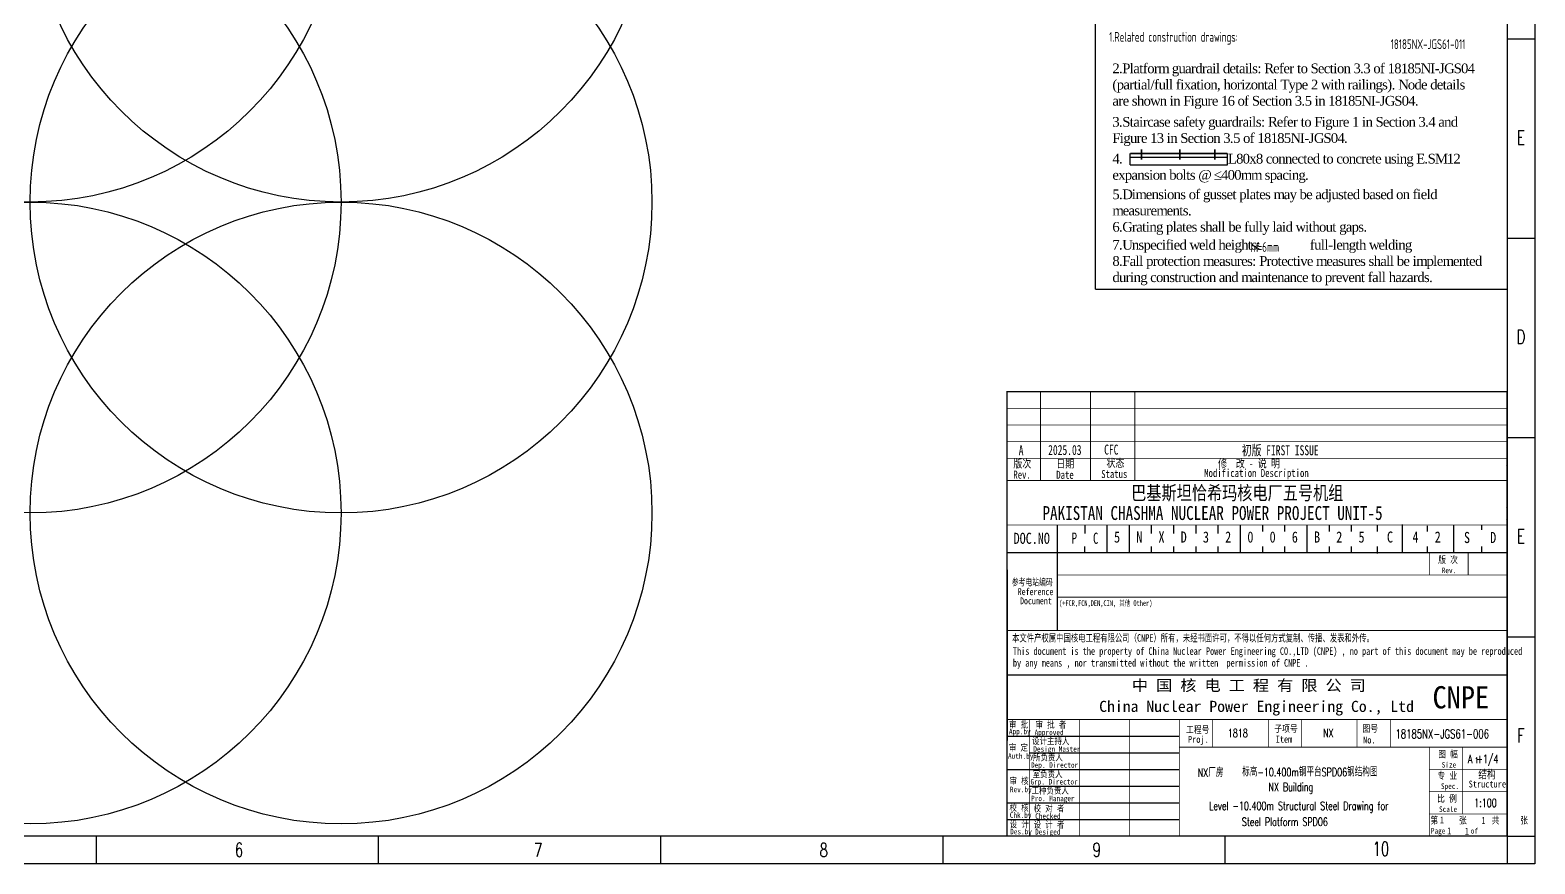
# Model space of a CAD drawing. Extents: x 8986 to 134227, y 7133 to 940687.
# Drawn here: x 66555 to 120728, y 407503 to 437519 of the extents above; entities that cross this region are included whole.
import ezdxf
from ezdxf.enums import TextEntityAlignment as Align

# ---------------------------------------------------------------- set-up
doc = ezdxf.new("R2010")
doc.units = 0
doc.linetypes.add('CONTINOUS', pattern=[0])
doc.layers.get('0').update_dxf_attribs({"linetype": 'CONTINUOUS'})
for name, color, linetype in [('1', 1, 'CONTINUOUS'), ('C77(文本)', 3, 'CONTINUOUS'), ('PUB_TEXT', 7, 'CONTINUOUS'), ('TK', 7, 'CONTINUOUS'), ('图框', 4, 'CONTINOUS'), ('墙柱标注', 220, 'CONTINUOUS'), ('标注', 3, 'CONTINUOUS')]:
    doc.layers.add(name, color=color, linetype=linetype)
doc.styles.add('CHINESE-3', font='romand.shx', dxfattribs={"width": 0.8, "bigfont": 'ochinese.shx'})
doc.styles.add('HZ', font='TXT.shx', dxfattribs={"width": 0.7, "bigfont": 'hz.shx'})
doc.styles.add('RH', font='romans.shx', dxfattribs={"width": 0.7, "bigfont": 'hz.shx'})
doc.styles.add('ROMAND', font='romand.shx', dxfattribs={"width": 0.7, "bigfont": 'ochinese.shx'})
doc.styles.add('TSSD_Rein', font='Tssdeng.shx', dxfattribs={"width": 0.7, "bigfont": 'hztxt.shx'})
doc.styles.add('宋体', font='', dxfattribs={"width": 0.7})
doc.styles.add('汉字', font='STFANGSO.TTF', dxfattribs={"width": 0.8, "height": 4})
doc.styles.get('宋体').set_extended_font_data('SimSun')

# ---------------------------------------------------------------- blocks, each defined once
blk = doc.blocks.new('*U5')
at = {"layer": '图框'}
blk.add_line((0, 500), (0, -500), dxfattribs=at)
blk = doc.blocks.new('*U6')
at = {"color": 0, "linetype": 'ByBlock', "lineweight": -2, "transparency": 16777216}
for p in [(50800, 0), (60960, 0), (71120, 0), (81280, 0), (91440, 0)]:
    blk.add_blockref('*U5', p, dxfattribs=at)
blk = doc.blocks.new('A$C68531DCE')
at = {"layer": '1', "color": 7}
blk.add_line((104072, 12392), (104072, 12392), dxfattribs=at)
blk.add_line((104072, 12392), (104072, 12392), dxfattribs=at)
blk.add_line((104072, 12392), (104072, 12392), dxfattribs=at)
blk.add_line((104072, 12392), (104072, 12392), dxfattribs=at)
at = {"layer": '图框'}
for p, q in [((105101, 59400), (105101, 0)), ((104101, 29700), (104101, 1000)), ((104101, 29700), (104101, 1000)), ((104101, 29700), (104101, 1000)), ((104101, 29700), (104101, 1000)), ((104101, 29700), (105101, 29700)), ((104101, 22525), (105101, 22525)), ((104101, 15350), (105101, 15350)), ((104101, 8175), (105101, 8175)), ((104101, 1000), (104101, 0)), ((104101, 1000), (105101, 1000)), ((105101, 0), (1, 0))]:
    blk.add_line(p, q, dxfattribs=at)
at = {"layer": '图框', "color": 1}
for p, q in [((104101, 58400), (104101, 1000)), ((104101, 1000), (2501, 1000))]:
    blk.add_line(p, q, dxfattribs=at)
at = {"linetype": 'Continuous'}
blk.add_blockref('*U6', (2501, 500), dxfattribs=at)
at = {"layer": '图框', "style": 'HZ', "width": 0.7}
for s, p in [('E', (104597, 25901)), ('D', (104597, 18726)), ('E', (104597, 11551)), ('F', (104597, 4376)), ('6', (58450, 254)), ('7', (69221, 250)), ('8', (79502, 250)), ('9', (89329, 255)), ('10', (99556, 289))]:
    blk.add_text(s, height=500, dxfattribs=at).set_placement(p, align=Align.CENTER)

msp = doc.modelspace()

# ---------------------------------------------------------------- linework, layer by layer
at = {"color": 1}
for q in [(104914, 465903), (119728, 428196)]:
    msp.add_line((104914, 428196), q, dxfattribs=at)
at = {"color": 4, "linetype": 'Continuous'}
msp.add_line((103528, 419703), (103528, 415903), dxfattribs=at)
at = {"color": 4}
msp.add_line((104528, 419703), (104528, 419403), dxfattribs=at)
for centre in [(66555, 442522), (77749, 442522), (66555, 431329), (77749, 431329), (66555, 420135), (77749, 420135)]:
    msp.add_circle(centre, 11193)
at = {"layer": '1', "color": 4}
for p, q in [((119695, 421839), (119695, 421839)), ((119695, 421839), (119695, 421839)), ((119695, 421839), (119695, 421839)), ((119695, 421839), (119695, 421839)), ((119695, 421839), (119695, 421839)), ((119695, 421839), (119695, 421839)), ((119695, 421839), (119695, 421839)), ((119695, 421839), (119695, 421839)), ((119728, 414508), (119728, 421839)), ((119728, 414508), (119728, 421839)), ((119698, 420327), (119698, 420327)), ((119698, 420327), (119698, 420327)), ((119698, 420327), (119698, 420327)), ((119698, 420327), (119698, 420327)), ((104528, 419603), (104528, 419603)), ((105328, 418703), (105328, 419703)), ((106128, 418703), (106128, 419703)), ((106928, 419403), (106928, 419703)), ((107728, 419403), (107728, 419703)), ((108528, 419403), (108528, 419703)), ((109328, 419403), (109328, 419703)), ((110128, 418703), (110128, 419703)), ((110928, 419474), (110928, 419703)), ((111728, 419474), (111728, 419703)), ((112528, 418703), (112528, 419703)), ((113328, 419474), (113328, 419703)), ((114128, 419474), (114128, 419703)), ((115065, 419474), (115065, 419703)), ((115965, 418724), (115965, 419724)), ((116865, 419474), (116865, 419674)), ((117815, 418703), (117815, 419703)), ((118815, 419524), (118815, 419713)), ((104528, 418703), (104528, 418924)), ((106928, 418703), (106928, 418924)), ((107728, 418703), (107728, 418924)), ((108528, 418703), (108528, 418924)), ((109328, 418703), (109328, 418924)), ((110928, 418703), (110928, 418924)), ((111728, 418703), (111728, 418924)), ((113328, 418703), (113328, 418924)), ((114128, 418703), (114128, 418924)), ((115065, 418674), (115065, 418924)), ((116865, 418724), (116865, 418924)), ((118815, 418724), (118815, 418924)), ((119728, 418703), (101728, 418703)), ((101728, 412103), (107928, 412103)), ((102528, 411503), (107928, 411503)), ((101728, 410903), (107928, 410903)), ((102528, 410303), (107928, 410303)), ((101728, 409703), (107928, 409703)), ((101728, 409103), (107928, 409103)), ((119728, 408503), (101728, 408503)), ((119728, 408503), (101728, 408503)), ((119728, 408503), (101728, 408503)), ((119728, 408503), (101728, 408503)), ((119728, 408503), (101728, 408503)), ((119728, 408503), (101728, 408503))]:
    msp.add_line(p, q, dxfattribs=at)
at = {"layer": '1', "color": 4, "ltscale": 0.8}
msp.add_line((101728, 418092), (101728, 411942), dxfattribs=at)
at = {"layer": '1', "color": 4, "const_width": 50}
for points in [[(101728, 408503), (119728, 408503), (119728, 424503), (101728, 424503)], [(101728, 414303), (119728, 414303), (119728, 408503), (101728, 408503)]]:
    msp.add_lwpolyline(points, close=True, dxfattribs=at)
at = {"layer": '1', "color": 4}
for points, const_width in [([(102928, 424503), (102928, 421303)], 30), ([(104728, 424503), (104728, 421303)], 30), ([(106328, 424503), (106328, 421303)], 30), ([(101728, 423903), (119728, 423903)], 30), ([(101728, 423303), (119728, 423303)], 30), ([(101728, 422703), (119728, 422703)], 30), ([(101728, 422103), (119728, 422103)], 30), ([(101728, 421303), (119728, 421303)], 30), ([(101728, 419703), (119728, 419703)], 30), ([(103528, 419703), (103528, 415903)], 30), ([(101728, 418703), (119728, 418703)], 30), ([(116928, 418703), (116928, 417903)], 30), ([(118328, 418703), (118328, 417903)], 30), ([(103528, 417903), (119728, 417903)], 30), ([(103528, 417103), (119728, 417103)], 30), ([(101728, 415903), (119728, 415903)], 30), ([(101728, 412703), (119728, 412703)], 30), ([(102528, 412703), (102528, 408503)], 30), ([(102528, 412703), (102528, 408503)], 30), ([(104328, 412703), (104328, 408503)], 30), ([(106128, 412703), (106128, 408503)], 30), ([(107928, 412703), (107928, 408503)], 30), ([(109128, 412703), (109128, 411703)], 25), ([(111128, 412703), (111128, 411703)], 25), ([(112328, 412703), (112328, 411703)], 25), ([(114328, 412703), (114328, 411703)], 25), ([(115528, 412703), (115528, 411703)], 25), ([(107928, 411703), (119728, 411703)], 30), ([(116928, 411703), (116928, 408503)], 30), ([(118128, 411703), (118128, 409303)], 25), ([(119728, 410903), (116928, 410903)], 25), ([(119728, 410103), (116928, 410103)], 25), ([(119728, 409303), (116928, 409303)], 25)]:
    msp.add_lwpolyline(points, dxfattribs=dict(at, const_width=const_width))
at = {"layer": 'C77(文本)', "color": 7, "linetype": 'Continuous'}
for p, q in [((106160, 432664), (106160, 433074)), ((106160, 432944), (109661, 432944)), ((109661, 432664), (109661, 433074)), ((106160, 432664), (109661, 432664))]:
    msp.add_line(p, q, dxfattribs=at)
at = {"layer": 'C77(文本)', "color": 7, "linetype": 'Continuous', "const_width": 62.5}
for points in [[(106160, 433074), (109660, 433074)], [(106570, 432854), (106570, 433224)], [(107950, 432854), (107950, 433224)], [(109210, 432854), (109210, 433224)]]:
    msp.add_lwpolyline(points, dxfattribs=at)
at = {"layer": '图框', "color": 4}
msp.add_line((119728, 408503), (101728, 408503), dxfattribs=at)
msp.add_line((119728, 408503), (101728, 408503), dxfattribs=at)
msp.add_line((119728, 408503), (101728, 408503), dxfattribs=at)
msp.add_line((119728, 408503), (101728, 408503), dxfattribs=at)

# ---------------------------------------------------------------- block references
at = {"layer": '墙柱标注', "color": 0, "ltscale": 0.1}
msp.add_blockref('A$C68531DCE', (15627, 407503), dxfattribs=at)

# ---------------------------------------------------------------- texts
at = {"color": 4, "linetype": 'Continuous', "style": '宋体', "width": 0.8}
for s, p in [('巴基斯坦恰希玛核电厂五号机组', (106194, 420609)), ('PAKISTAN CHASHMA NUCLEAR POWER PROJECT UNIT-5', (103000, 419884))]:
    msp.add_text(s, height=500, dxfattribs=at).set_placement(p)
for s, p in [('5', (105577, 418950)), ('N', (106377, 418950)), ('X', (107177, 418950)), ('D', (107977, 418950)), ('3', (108777, 418950)), ('2', (109577, 418950)), ('0', (110377, 418950)), ('B', (112777, 418950)), ('2', (113577, 418950)), ('5', (114377, 418950)), ('C', (115402, 418950)), ('4', (116322, 418950)), ('2', (117122, 418950)), ('S', (118174, 418933)), ('D', (119117, 418933))]:
    msp.add_text(s, height=400, dxfattribs=at).set_placement(p, align=Align.BOTTOM_LEFT)
at = {"color": 2, "linetype": 'Continuous', "style": '宋体', "width": 0.8}
for s, p in [('0', (111177, 418950)), ('6', (111977, 418950))]:
    msp.add_text(s, height=400, dxfattribs=at).set_placement(p, align=Align.BOTTOM_LEFT)
at = {"color": 4, "linetype": 'Continuous', "char_height": 400, "attachment_point": 5, "style": '宋体'}
for s, width, insert in [('P', 577.48, (104148, 419231)), ('C', 676.01, (104915, 419224))]:
    msp.add_mtext_dynamic_manual_height_columns(s, width=width, gutter_width=100, heights=[0], dxfattribs=dict(at, insert=insert))
at = {"layer": '1', "color": 4}
for s, height, style, width, p in [('A', 360, '宋体', 0.7, (102146, 422215)), ('2025.03', 360, '宋体', 0.7, (103206, 422224)), ('CFC', 360, '宋体', 0.7, (105221, 422237)), ('初版 FIRST ISSUE', 360, '宋体', 0.7, (110179, 422212)), ('版次', 288, '汉字', 0.8, (101953, 421768)), ('日期 ', 288, '汉字', 0.8, (103498, 421768)), ('状态', 288, '汉字', 0.8, (105306, 421790)), ('修  改 - 说 明', 288, '汉字', 0.8, (109323, 421774)), ('Rev.', 288, '汉字', 0.8, (101953, 421372)), ('Date', 288, '汉字', 0.8, (103498, 421366)), ('Status', 288, '汉字', 0.8, (105115, 421394)), ('Modification Description', 288, '汉字', 0.8, (108823, 421431)), ('DOC.NO', 400, '宋体', 0.8, (101962, 419024)), ('版 次', 250, '汉字', 0.8, (117247, 418329)), ('Rev.', 200, '汉字', 0.8, (117373, 417970)), ('App.by', 200, '汉字', 0.8, (101794, 412171)), ('审 批', 240, '汉字', 0.8, (101792, 412404)), ('Approved', 200, '汉字', 0.8, (102718, 412137)), ('审 批 者', 240, '汉字', 0.8, (102750, 412396)), ('审 定', 240, '汉字', 0.8, (101788, 411574)), ('设计主持人', 240, '汉字', 0.8, (102627, 411806)), ('Design Master', 200, '汉字', 0.8, (102671, 411539)), ('Proj.', 250, '汉字', 0.8, (108238, 411863)), ('Item', 250, '汉字', 0.8, (111395, 411867)), ('No.', 250, '汉字', 0.8, (114543, 411839)), ('Auth.by', 200, '汉字', 0.8, (101761, 411286)), ('Dep. Director', 200, '汉字', 0.8, (102590, 410963)), ('所负责人', 240, '汉字', 0.8, (102659, 411220)), ('图 幅', 250, '汉字', 0.8, (117247, 411329)), ('Size', 200, '汉字', 0.8, (117373, 410970)), ('审 核', 240, '汉字', 0.8, (101812, 410368)), ('室负责人', 240, '汉字', 0.8, (102648, 410617)), ('专 业', 250, '汉字', 0.8, (117220, 410561)), ('Rev.by', 200, '汉字', 0.8, (101829, 410081)), ('Grp. Director', 200, '汉字', 0.8, (102570, 410361)), ('工种负责人', 240, '汉字', 0.8, (102605, 410027)), ('Spec.', 200, '汉字', 0.8, (117345, 410201)), ('Structure', 250, '汉字', 0.8, (118343, 410253)), ('校 核', 240, '汉字', 0.8, (101813, 409405)), ('Pro. Manager', 200, '汉字', 0.8, (102591, 409761)), ('校 对 者', 240, '汉字', 0.8, (102681, 409382)), ('比 例', 250, '汉字', 0.8, (117207, 409732)), ('Scale', 200, '汉字', 0.8, (117275, 409372)), ('设 计', 240, '汉字', 0.8, (101821, 408812)), ('Chk.by', 200, '汉字', 0.8, (101822, 409161)), ('设 计 者', 240, '汉字', 0.8, (102681, 408797)), ('Checked', 200, '汉字', 0.8, (102738, 409125)), ('第     张      共     张', 250, '汉字', 0.8, (116966, 408947)), ('1', 250, '汉字', 0.8, (117307, 408958)), ('1', 250, '汉字', 0.8, (118802, 408943)), ('Des.by', 200, '汉字', 0.8, (101837, 408567)), ('Desiged', 200, '汉字', 0.8, (102734, 408555)), ('Page       of  ', 200, '汉字', 0.8, (116983, 408592)), ('1', 250, '汉字', 0.8, (117568, 408569)), ('1', 250, '汉字', 0.8, (118205, 408558))]:
    msp.add_text(s, height=height, dxfattribs=dict(at, style=style, width=width)).set_placement(p)
at = {"layer": '1', "color": 4, "ltscale": 0.8}
for s, height, style, width, p in [('参考电站编码', 250, '宋体', 0.7, (101897, 417523)), ('Reference', 250, '宋体', 0.7, (102108, 417178)), ('Document', 250, '宋体', 0.7, (102192, 416848)), ('(+FCR,FCN,DEN,CIN, 其他 Other)', 200, '宋体', 0.7, (103595, 416792)), ('本文件产权属中国核电工程有限公司（CNPE）所有，未经书面许可，不得以任何方式复制、传播、发表和外传。', 270, '宋体', 0.7, (101905, 415503)), ('This document is the property of China Nuclear Power Engineering CO.,LTD (CNPE) , no part of this document may be reproduced ', 270, '宋体', 0.7, (101937, 415029)), ('by any means , nor transmitted without the written  permission of CNPE .', 270, '宋体', 0.7, (101937, 414604)), ('工程号', 250, '汉字', 0.8, (108170, 412215)), ('子项号', 250, '汉字', 0.8, (111349, 412247)), ('图号', 250, '汉字', 0.8, (114521, 412254))]:
    msp.add_text(s, height=height, dxfattribs=dict(at, style=style, width=width)).set_placement(p)
at = {"layer": '1', "color": 4, "style": '宋体'}
for s, width, p, p2 in [('中 国 核 电 工 程 有 限 公 司', 1.015354, (106220, 413729), (114642, 413729)), ('China Nuclear Power Engineering Co., Ltd', 0.990448, (105041, 412974), (116373, 412974))]:
    msp.add_text(s, height=400, dxfattribs=dict(at, width=width)).set_placement(p, p2, align=Align.FIT)
at = {"layer": 'C77(文本)', "style": 'TSSD_Rein', "width": 0.7}
for s, p in [('1.Related construction drawings:  ', (105401, 437100)), ('18185NX-JGS61-011', (115534, 436838)), ('h%%142f', (110495, 429528)), ('=6mm', (110752, 429536, 0))]:
    msp.add_text(s, height=350, dxfattribs=at).set_placement(p)
at = {"layer": 'C77(文本)', "char_height": 350, "attachment_point": 1, "style": 'TSSD_Rein'}
for s, width, insert in [('{\\fTimes New Roman|b0|i0|c0|p18;\\W1;\\T0.9;2.Platform guardrail details: Refer to Section 3.3 of 18185NI-JGS04 (partial/full fixation, horizontal Type 2 with railings). Node details are shown in Figure 16 of Section 3.5 in 18185NI-JGS04.}', 13014.8, (105517, 436317)), ('\\pt1050;{\\fTimes New Roman|b0|i0|c0|p18;\\W1;\\T0.9;3.Staircase safety guardrails: Refer to Figure 1 in Section 3.4 and Figure 13 in Section 3.5 of 18185NI-JGS04.  }', 13014.8, (105517, 434392)), ('\\pt1050;{\\fTimes New Roman|b0|i0|c0|p18;\\W1;\\T0.9;4.                                L80x8 connected to concrete using E.SM12 expansion bolts @ \\fTimes New Roman|b0|i0|c134|p18;≤\\fTimes New Roman|b0|i0|c0|p18;400mm spacing.}', 13014.8, (105517, 433066)), ('\\pt1050;{\\fTimes New Roman|b0|i0|c0|p18;\\W1;\\T0.9;5.Dimensions of gusset plates may be adjusted based on field measurements.}', 13014.8, (105517, 431783)), ('\\pt1050;{\\fTimes New Roman|b0|i0|c0|p18;\\W1;\\T0.9;6.Grating plates shall be fully laid without gaps.  }', 13014.8, (105517, 430613)), ('\\pt1050;{\\fTimes New Roman|b0|i0|c0|p18;\\W1;\\T0.9;7.Unspecified weld heights:               full-length welding   \\P8.Fall protection measures: Protective measures shall be implemented during construction and maintenance to prevent fall hazards.  }', 13490.1, (105517, 429966))]:
    msp.add_mtext_dynamic_manual_height_columns(s, width=width, gutter_width=5000, heights=[0], dxfattribs=dict(at, insert=insert))
at = {"layer": 'PUB_TEXT', "color": 4, "style": '宋体', "width": 0.891618}
msp.add_text('CNPE', height=800, dxfattribs=at).set_placement((117042, 413101), (119082, 413101), align=Align.FIT)
at = {"layer": 'TK', "color": 4}
for s, style, width, p in [('1818', 'ROMAND', 0.7, (109672, 412065)), ('NX', 'ROMAND', 0.7, (113102, 412065)), ('结构', 'CHINESE-3', 0.8, (118692, 410546))]:
    msp.add_text(s, height=300, dxfattribs=dict(at, style=style, width=width)).set_placement(p)
at = {"layer": 'TK', "color": 0, "style": 'ROMAND', "width": 0.7}
for s, height, p in [('A +1/4', 300, (118318, 411131)), ('1', 200, (118555, 411131))]:
    msp.add_text(s, height=height, dxfattribs=at).set_placement(p)
at = {"layer": 'TK', "color": 2, "style": 'RH', "width": 0.7}
for s, p in [('NX厂房', (108590, 410633)), ('NX Building', (111135, 410122)), ('Level -10.400m Structural Steel Drawing for', (109003, 409443)), (' Steel Platform SPD06', (110036, 408868))]:
    msp.add_text(s, height=300, dxfattribs=at).set_placement(p)
at = {"layer": 'TK', "color": 3, "style": 'RH', "width": 0.7}
msp.add_text('标高-10.400m钢平台SPD06钢结构图', height=300, dxfattribs=at).set_placement((110191, 410657))
at = {"layer": 'TK', "style": 'ROMAND', "width": 0.7}
msp.add_text('1:100', height=300, dxfattribs=at).set_placement((118543, 409550))
at = {"layer": '标注', "color": 4, "ltscale": 0.001, "style": 'ROMAND', "width": 0.7}
msp.add_text('18185NX-JGS61-006', height=320, dxfattribs=at).set_placement((115706, 412023))

doc.saveas('drawing.dxf')
